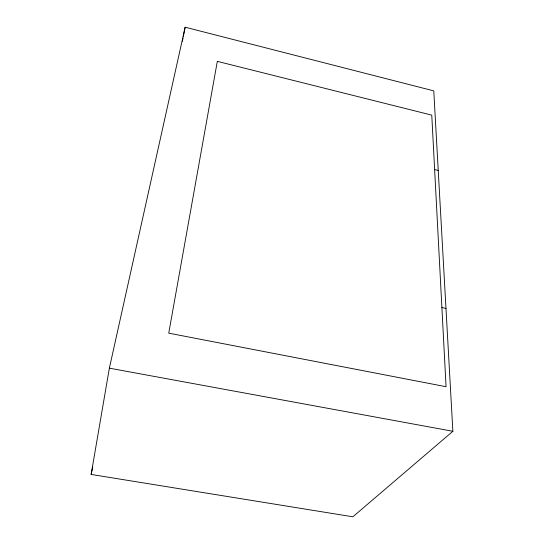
<?xml version="1.0" encoding="UTF-8"?>
<svg xmlns="http://www.w3.org/2000/svg" width="544" height="544" viewBox="0 0 544 544"><rect width="100%" height="100%" fill="white"/><g stroke="black" fill="none" stroke-linecap="round" stroke-linejoin="round"><path stroke-width="0.82" d="M91.127 474.443L109.364 368.172L185.137 27.2L433.765 90.868L452.873 431.29L352.859 516.8L91.127 474.443L92.752 466.983M182.39 41.337L183.036 38.012M183.355 36.346L185.137 27.2M109.364 368.172L452.873 431.29M441.891 307.571L445.978 308.428M434.629 169.585L438.233 170.449M217.321 61.356L168.742 333.159L446.06 386.709L431.766 115.131L217.321 61.356"/></g></svg>
